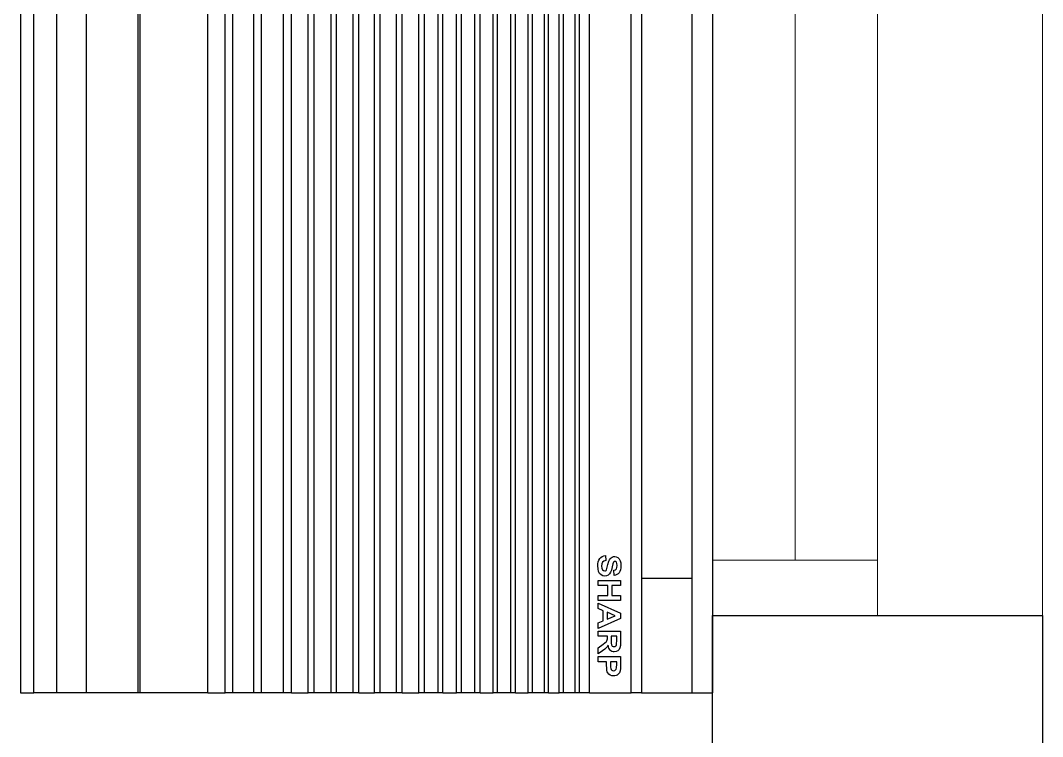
# Model space of a CAD drawing. Header units: inches. Extents: x -86493719 to 430035, y 21644 to 1519532.
# Drawn here: x 58930 to 59859, y 65231 to 65882 of the extents above; entities that cross this region are included whole.
import ezdxf

# ---------------------------------------------------------------- set-up
doc = ezdxf.new("R2010")
doc.units = ezdxf.units.IN
doc.header["$MEASUREMENT"] = 0
doc.layers.add('Edges', color=7, linetype='Continuous')
for name, color, linetype, lineweight in [('LW', 8, 'Continuous', 20), ('wall', 8, 'Continuous', 30), ('WIN', 8, 'Continuous', 18)]:
    doc.layers.add(name, color=color, linetype=linetype, lineweight=lineweight)

# ---------------------------------------------------------------- blocks, each defined once
blk = doc.blocks.new('1.0HP AIR CONDITION')
for p, q in [((305.03, 610.58), (305.03, 564.61)), ((-1478.9, 59.63), (409.01, 59.63)), ((409.01, 33.23), (-1478.9, 33.23))]:
    blk.add_line(p, q)
at = {"layer": 'Edges'}
for p, q in [((-1478.9, 629.3), (409.01, 629.3)), ((409.01, 610.58), (409.01, 629.3)), ((-1478.9, 610.58), (409.01, 610.58)), ((409.01, 564.61), (409.01, 610.58)), ((-1478.9, 564.61), (409.01, 564.61)), ((409.01, 564.61), (409.01, 555.32)), ((409.01, 555.32), (-1478.9, 555.32)), ((409.01, 517.29), (409.01, 555.32)), ((285.15, 540.28), (285.4, 541.78)), ((285.28, 539.12), (285.15, 540.28)), ((285.68, 538.05), (285.28, 539.12)), ((285.4, 541.78), (286.14, 543.18)), ((286.14, 543.18), (287.35, 544.37)), ((287.35, 544.37), (289, 545.24)), ((289, 545.24), (291.06, 545.77)), ((289.76, 541.26), (289.57, 540.56)), ((289.57, 540.56), (289.74, 539.89)), ((289.74, 539.89), (290.26, 539.32)), ((290.31, 541.82), (289.76, 541.26)), ((290.26, 539.32), (291.76, 538.66)), ((291.67, 542.37), (290.31, 541.82)), ((291.06, 545.77), (293.51, 545.94)), ((293.46, 542.55), (291.67, 542.37)), ((295.17, 542.38), (293.46, 542.55)), ((293.51, 545.94), (295.54, 545.84)), ((296.4, 541.86), (295.17, 542.38)), ((295.54, 545.84), (297.29, 545.52)), ((297.2, 540.96), (296.4, 541.86)), ((297.67, 539.61), (297.2, 540.96)), ((297.29, 545.52), (298.78, 545)), ((302.3, 539.79), (297.67, 539.61)), ((298.78, 545), (300.01, 544.27)), ((300.01, 544.27), (300.97, 543.36)), ((300.97, 543.36), (301.67, 542.31)), ((301.67, 542.31), (302.11, 541.12)), ((302.11, 541.12), (302.3, 539.79)), ((306.86, 525.3), (306.86, 545.6)), ((306.86, 545.6), (311.49, 545.6)), ((311.49, 545.6), (311.49, 537.61)), ((320.56, 537.61), (320.56, 545.6)), ((320.56, 545.6), (325.18, 545.6)), ((325.18, 545.6), (325.18, 525.3)), ((327.64, 525.3), (336.56, 545.6)), ((338.95, 540.86), (335.86, 533.33)), ((336.56, 545.6), (341.46, 545.6)), ((342.11, 533.33), (338.95, 540.86)), ((341.46, 545.6), (350.63, 525.3)), ((353.1, 525.3), (353.1, 545.6)), ((353.1, 545.6), (362.84, 545.6)), ((361.34, 542.16), (357.73, 542.16)), ((357.73, 542.16), (357.73, 537.01)), ((364.72, 542.09), (361.34, 542.16)), ((362.84, 545.6), (366.01, 545.46)), ((365.71, 541.81), (364.72, 542.09)), ((366.46, 541.3), (365.71, 541.81)), ((366.01, 545.46), (368.18, 545.05)), ((366.92, 540.57), (366.46, 541.3)), ((367.08, 539.64), (366.92, 540.57)), ((366.96, 538.8), (367.08, 539.64)), ((368.18, 545.05), (369.68, 544.29)), ((369.68, 544.29), (370.84, 543.1)), ((370.84, 543.1), (371.59, 541.6)), ((371.59, 541.6), (371.84, 539.9)), ((371.84, 539.9), (371.75, 538.81)), ((376.21, 525.3), (376.21, 545.6)), ((376.21, 545.6), (383.63, 545.6)), ((380.83, 542.16), (380.83, 536.4)), ((383.07, 542.16), (380.83, 542.16)), ((386.4, 542.02), (383.07, 542.16)), ((383.63, 545.6), (387.12, 545.52)), ((387.43, 541.71), (386.4, 542.02)), ((387.12, 545.52), (389.13, 545.29)), ((388.26, 541.12), (387.43, 541.71)), ((388.81, 540.31), (388.26, 541.12)), ((388.99, 539.3), (388.81, 540.31)), ((388.86, 538.45), (388.99, 539.3)), ((389.13, 545.29), (390.94, 544.57)), ((390.94, 544.57), (392.43, 543.3)), ((392.43, 543.3), (393.01, 542.48)), ((393.01, 542.48), (393.43, 541.55)), ((393.43, 541.55), (393.68, 540.51)), ((393.76, 539.35), (393.57, 537.63)), ((393.68, 540.51), (393.76, 539.35)), ((284.32, 531.9), (288.82, 532.29)), ((284.66, 530.3), (284.32, 531.9)), ((285.24, 528.9), (284.66, 530.3)), ((286.34, 537.08), (285.68, 538.05)), ((287.26, 536.19), (286.34, 537.08)), ((288.15, 535.62), (287.26, 536.19)), ((289.31, 535.1), (288.15, 535.62)), ((288.82, 532.29), (289.44, 530.55)), ((292.48, 534.19), (289.31, 535.1)), ((289.44, 530.55), (290.47, 529.34)), ((291.76, 538.66), (294.51, 537.97)), ((296.18, 533.3), (292.48, 534.19)), ((294.51, 537.97), (297.45, 537.25)), ((297.19, 532.89), (296.18, 533.3)), ((297.85, 532.42), (297.19, 532.89)), ((297.19, 529.24), (298.04, 530.14)), ((297.45, 537.25), (299.51, 536.51)), ((298.21, 531.86), (297.85, 532.42)), ((298.04, 530.14), (298.33, 531.19)), ((298.33, 531.19), (298.21, 531.86)), ((299.51, 536.51), (300.95, 535.61)), ((300.95, 535.61), (302.04, 534.44)), ((302.04, 534.44), (302.72, 532.98)), ((302.95, 531.21), (302.68, 529.52)), ((302.72, 532.98), (302.95, 531.21)), ((311.49, 537.61), (320.56, 537.61)), ((320.56, 534.17), (311.49, 534.17)), ((311.49, 534.17), (311.49, 525.3)), ((320.56, 525.3), (320.56, 534.17)), ((334.44, 529.91), (332.55, 525.3)), ((343.6, 529.91), (334.44, 529.91)), ((335.86, 533.33), (342.11, 533.33)), ((345.6, 525.3), (343.6, 529.91)), ((357.73, 537.01), (361.15, 537.01)), ((358.67, 533.77), (357.73, 533.77)), ((357.73, 533.77), (357.73, 525.3)), ((360.05, 533.71), (358.67, 533.77)), ((361, 533.54), (360.05, 533.71)), ((361.71, 533.22), (361, 533.54)), ((361.15, 537.01), (363.86, 537.07)), ((362.39, 532.7), (361.71, 533.22)), ((364.83, 529.71), (362.39, 532.7)), ((363.86, 537.07), (365.31, 537.26)), ((368.17, 525.3), (364.83, 529.71)), ((365.31, 537.26), (366.05, 537.6)), ((367.21, 534.52), (365.79, 534.26)), ((365.79, 534.26), (367.16, 533.44)), ((366.05, 537.6), (366.61, 538.12)), ((366.61, 538.12), (366.96, 538.8)), ((367.16, 533.44), (368.27, 532.55)), ((368.44, 534.92), (367.21, 534.52)), ((368.27, 532.55), (369.42, 531.26)), ((369.48, 535.46), (368.44, 534.92)), ((369.42, 531.26), (370.91, 529.26)), ((370.33, 536.13), (369.48, 535.46)), ((370.99, 536.93), (370.33, 536.13)), ((371.47, 537.82), (370.99, 536.93)), ((371.75, 538.81), (371.47, 537.82)), ((380.83, 536.4), (383.37, 536.4)), ((383.85, 532.95), (380.83, 532.95)), ((380.83, 532.95), (380.83, 525.3)), ((383.37, 536.4), (385.65, 536.48)), ((386.62, 533.03), (383.85, 532.95)), ((385.65, 536.48), (387.02, 536.72)), ((388.65, 533.24), (386.62, 533.03)), ((387.02, 536.72), (387.85, 537.13)), ((387.85, 537.13), (388.47, 537.72)), ((388.47, 537.72), (388.86, 538.45)), ((389.86, 533.6), (388.65, 533.24)), ((391.05, 534.21), (389.86, 533.6)), ((392.13, 535.07), (391.05, 534.21)), ((392.99, 536.21), (392.13, 535.07)), ((393.57, 537.63), (392.99, 536.21)), ((286.05, 527.71), (285.24, 528.9)), ((287.1, 526.72), (286.05, 527.71)), ((288.39, 525.94), (287.1, 526.72)), ((289.94, 525.38), (288.39, 525.94)), ((291.73, 525.05), (289.94, 525.38)), ((290.47, 529.34), (291.93, 528.63)), ((293.78, 524.94), (291.73, 525.05)), ((291.93, 528.63), (293.82, 528.4)), ((296.52, 525.12), (293.78, 524.94)), ((293.82, 528.4), (295.78, 528.61)), ((295.78, 528.61), (297.19, 529.24)), ((298.76, 525.68), (296.52, 525.12)), ((300.54, 526.61), (298.76, 525.68)), ((301.86, 527.94), (300.54, 526.61)), ((302.68, 529.52), (301.86, 527.94)), ((311.49, 525.3), (306.86, 525.3)), ((325.18, 525.3), (320.56, 525.3)), ((332.55, 525.3), (327.64, 525.3)), ((350.63, 525.3), (345.6, 525.3)), ((357.73, 525.3), (353.1, 525.3)), ((373.7, 525.3), (368.17, 525.3)), ((370.91, 529.26), (373.7, 525.3)), ((380.83, 525.3), (376.21, 525.3)), ((409.01, 517.29), (-1478.9, 517.29)), ((409.01, 517.29), (409.01, 508.18)), ((409.01, 508.18), (-1478.9, 508.18)), ((409.01, 504.48), (-1478.9, 504.48)), ((409.01, 508.18), (409.01, 504.48)), ((409.01, 504.48), (409.01, 493.67)), ((409.01, 493.67), (-1478.9, 493.67)), ((409.01, 493.67), (409.01, 489.83)), ((409.01, 489.83), (-1478.9, 489.83)), ((409.01, 480.01), (409.01, 489.83)), ((409.01, 480.01), (-1478.9, 480.01)), ((409.01, 476.45), (-1478.9, 476.45)), ((409.01, 480.01), (409.01, 476.45)), ((409.01, 476.45), (409.01, 465.67)), ((409.01, 465.67), (-1478.9, 465.67)), ((409.01, 465.67), (409.01, 461.74)), ((409.01, 461.74), (-1478.9, 461.74)), ((409.01, 450.06), (409.01, 461.74)), ((409.01, 450.06), (-1478.9, 450.06)), ((409.01, 450.06), (409.01, 445.73)), ((409.01, 445.73), (-1478.9, 445.73)), ((409.01, 445.73), (409.01, 433.8)), ((409.01, 433.8), (-1478.9, 433.8)), ((409.01, 429.72), (-1478.9, 429.72)), ((409.01, 433.8), (409.01, 429.72)), ((409.01, 417.85), (409.01, 429.72)), ((409.01, 417.85), (-1478.9, 417.85)), ((409.01, 413.17), (-1478.9, 413.17)), ((409.01, 417.85), (409.01, 413.17)), ((409.01, 413.17), (409.01, 400.89)), ((409.01, 400.89), (-1478.9, 400.89)), ((409.01, 400.89), (409.01, 396.52)), ((409.01, 396.52), (-1478.9, 396.52)), ((409.01, 384.11), (409.01, 396.52)), ((409.01, 384.11), (-1478.9, 384.11)), ((409.01, 384.11), (409.01, 379.7)), ((409.01, 379.7), (-1478.9, 379.7)), ((409.01, 379.7), (409.01, 367.23)), ((409.01, 367.23), (-1478.9, 367.23)), ((409.01, 367.23), (409.01, 362.23)), ((409.01, 362.23), (-1478.9, 362.23)), ((409.01, 347.12), (409.01, 362.23)), ((409.01, 347.12), (-1478.9, 347.12)), ((409.01, 347.12), (409.01, 341.78)), ((409.01, 341.78), (-1478.9, 341.78)), ((409.01, 341.78), (409.01, 327.16)), ((409.01, 327.16), (-1478.9, 327.16)), ((409.01, 327.16), (409.01, 322.01)), ((409.01, 322.01), (-1478.9, 322.01)), ((409.01, 307.53), (409.01, 322.01)), ((409.01, 307.53), (-1478.9, 307.53)), ((409.01, 307.53), (409.01, 302.38)), ((409.01, 302.38), (-1478.9, 302.38)), ((409.01, 302.38), (409.01, 287.34)), ((409.01, 287.34), (-1478.9, 287.34)), ((409.01, 282.62), (-1478.9, 282.62)), ((409.01, 287.34), (409.01, 282.62)), ((409.01, 282.62), (409.01, 266.91)), ((409.01, 266.91), (-1478.9, 266.91)), ((409.01, 261.48), (-1478.9, 261.48)), ((409.01, 266.91), (409.01, 261.48)), ((409.01, 246.39), (409.01, 261.48)), ((409.01, 246.39), (-1478.9, 246.39)), ((409.01, 246.39), (409.01, 239.24)), ((409.01, 239.24), (-1478.9, 239.24)), ((409.01, 239.24), (409.01, 219.24)), ((409.01, 219.24), (-1478.9, 219.24)), ((409.01, 219.24), (409.01, 212.2)), ((409.01, 212.2), (-1478.9, 212.2)), ((409.01, 212.2), (409.01, 193.14)), ((409.01, 193.14), (-1478.9, 193.14)), ((409.01, 186.12), (-1478.9, 186.12)), ((409.01, 193.14), (409.01, 186.12)), ((409.01, 170.49), (409.01, 186.12)), ((409.01, 170.49), (-1478.9, 170.49)), ((409.01, 170.49), (409.01, 108.85)), ((409.01, 108.85), (-1478.9, 108.85)), ((409.01, 107.09), (-1478.9, 107.09)), ((409.01, 108.85), (409.01, 107.09)), ((409.01, 107.09), (409.01, 12.16)), ((269.6, 12.16), (-1350.28, 12.16)), ((270.71, 12.16), (269.6, 12.16)), ((409.01, 12.16), (270.71, 12.16)), ((409.01, 0), (409.01, 12.16)), ((-1478.9, 0), (409.01, 0))]:
    blk.add_line(p, q, dxfattribs=at)

msp = doc.modelspace()

# ---------------------------------------------------------------- linework, layer by layer
at = {"layer": 'LW'}
msp.add_line((59859.33, 65341.13), (59859.33, 67141.13), dxfattribs=at)
at = {"layer": 'wall'}
msp.add_lwpolyline([(59559.33, 65191.13), (59559.33, 65341.13), (59859.33, 65341.13), (59859.33, 65191.13)], close=True, dxfattribs=at)
at = {"layer": 'WIN'}
for p, q in [((59559.33, 67141.13), (59559.33, 65341.13)), ((59709.33, 67116.13), (59709.33, 65366.13)), ((59634.33, 65391.13), (59634.33, 65924.46))]:
    msp.add_line(p, q, dxfattribs=at)
msp.add_lwpolyline([(59709.33, 65341.13), (59709.33, 65391.13), (59559.33, 65391.13), (59559.33, 65341.13)], close=True, dxfattribs=at)

# ---------------------------------------------------------------- block references
at = {"rotation": 269.9999179818268}
msp.add_blockref('1.0HP AIR CONDITION', (58930.02, 65679.78), dxfattribs=at)

doc.saveas('drawing.dxf')
